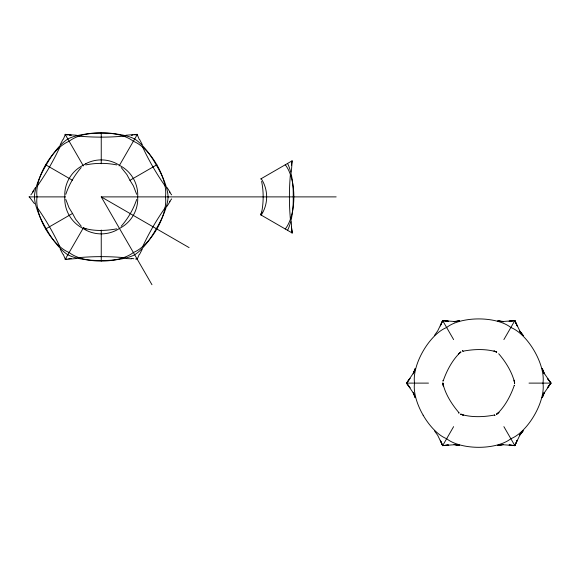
<?xml version="1.0" encoding="UTF-8"?>
<svg xmlns="http://www.w3.org/2000/svg" width="580" height="580" viewBox="0 0 580 580"><rect width="100%" height="100%" fill="white"/><g stroke="black" fill="none" stroke-linecap="round" stroke-linejoin="round"><path stroke-width="0.87" d="M291.312 172.122L292.226 160.762L260.616 179.01M65.823 194.307C69.056 184.491 74.675 175.008 81.2 167.584M136.677 199.469C133.356 209.351 128.1 218.457 121.198 226.273M443.323 380.531C447.021 369.982 452.828 359.288 460.774 351.973M514.177 385.693C510.48 396.241 504.673 406.942 496.726 414.25M261.667 212.244C263.603 202.543 263.733 191.523 261.623 181.409M415.258 368.554L413.25 373.861L415.331 368.554L412.974 373.73L406.595 383.112L412.974 392.5L415.331 397.67L413.25 392.363L415.258 397.67M542.242 397.67L544.25 392.363L542.169 397.67L544.526 392.5L550.906 383.112L544.526 373.73L542.169 368.554L544.25 373.861L542.242 368.554M434.435 335.472L437.733 330.839L442.671 320.624L448.449 321.262L442.627 320.544L440.336 325.945L442.671 320.624L453.988 321.458L459.65 320.914L454.01 321.762L459.614 320.849M523.102 430.817L519.513 435.21L523.066 430.759L519.767 435.384L514.83 445.599L509.051 444.962L514.873 445.686L517.164 440.278L514.83 445.599L503.512 444.773L497.85 445.317L503.491 444.461L497.85 445.317M260.666 214.788L261.834 212.07L260.616 214.767L292.226 233.015L291.501 227.186L292.139 232.964M60.233 144.616L62.828 139.591M139.671 254.185L142.267 249.161M119.125 165.924L137.373 134.313L126.012 135.227M459.614 445.375L454.01 444.461L459.65 445.317L453.988 444.773L442.671 445.599L440.336 440.278L442.627 445.686L453.618 426.641M460.774 414.25C471.076 417.477 483.241 417.158 494.225 415.084M463.275 351.139C474.259 349.073 486.424 348.747 496.726 351.973M503.882 339.59L514.873 320.544L517.164 325.945L514.83 320.624L503.512 321.458L497.85 320.914L503.491 321.762L497.887 320.849M32.422 192.256L35.474 187.499M167.025 206.27L170.078 201.514M406.5 383.112L410.038 378.428L406.595 383.112L410.038 387.795L406.5 383.112L428.489 383.112M551 383.112L547.462 387.795L550.906 383.112L547.462 378.428L551 383.112L529.011 383.112M460.817 352.053L458.476 353.873L460.875 352.147M496.683 414.178L499.025 412.351L496.625 414.076M45.646 228.991A36.931 17.016 60 0 1 37.047 196.888A36.931 17.016 -60 0 1 45.646 164.785A36.931 17.016 -60 0 1 69.15 141.288A36.931 17.016 0 0 1 101.246 132.682A36.931 17.016 0 0 1 133.349 141.288A36.931 17.016 60 0 1 156.846 164.785A36.931 17.016 60 0 1 165.452 196.888A36.931 17.016 -60 0 1 156.846 228.991A36.931 17.016 -60 0 1 133.349 252.488A36.931 17.016 0 0 1 101.246 261.087A36.931 17.016 0 0 1 69.15 252.488A36.931 17.016 60 0 1 45.646 228.991L72.543 213.462L75.675 219.291L81.302 226.273M121.198 167.497L126.824 174.486L129.956 180.315L156.846 164.785M85.775 164.916C95.99 162.85 106.51 162.85 116.725 164.916M116.725 228.861C105.741 230.855 93.692 231.391 83.317 227.947L86.065 229.064L83.375 227.853L65.127 259.456L76.487 258.542M514.873 320.544L509.051 321.262L514.83 320.624L519.767 330.839L523.066 335.472L519.513 331.013L523.102 335.407M442.627 445.686L448.449 444.962L442.671 445.599L437.733 435.384L434.435 430.759M29 196.888L65.496 196.888M151.967 284.729L101.246 196.888L336.168 196.888M442.837 383.112C445.121 393.733 451.552 404.006 458.802 412.503M498.698 353.727C505.985 362.203 512.343 372.577 514.707 383.112M76.487 135.227L65.17 134.4M126.012 258.542L131.66 258.81M70.948 135.038L65.127 134.313L83.375 165.924M496.683 352.053L493.935 350.936L496.625 352.147M460.817 414.178L463.565 415.287L460.875 414.076M45.646 164.785L72.543 180.315M101.246 196.888L189.087 247.602M129.956 180.315L133.436 185.941L136.677 194.307M72.543 213.462L69.064 207.836L65.823 199.469M167.025 187.499L170.078 192.256M261.217 178.662L262.841 181.431A33.263 33.263 0 0 1 261.217 215.107M442.627 320.544L453.618 339.59M503.882 426.641L514.873 445.686M139.671 139.591L142.267 144.616M60.233 249.161L62.828 254.185M514.62 383.112L514.206 380.175L514.503 383.112M442.881 383.112L443.294 386.055L442.997 383.112M291.312 221.647L291.573 227.295M101.246 132.682L101.246 163.741M101.246 230.028L101.246 261.087M285.251 164.785A36.931 17.016 90 0 1 293.857 196.888A36.931 17.016 90 0 1 285.251 228.991M287.535 230.304A38.983 13.275 88.8 0 0 293.226 196.888A38.983 13.275 -88.8 0 0 287.535 163.473M291.986 232.877A252.213 252.213 0 0 1 291.406 228.614M290.399 219.211A252.213 252.213 0 0 1 290.399 174.558M291.406 165.162A252.213 252.213 0 0 1 291.986 160.899M171.644 194.851A252.213 252.213 0 0 1 169.563 192.111M165.51 186.55A252.213 252.213 0 0 1 142.332 146.399M139.2 139.323A252.213 252.213 0 0 1 137.235 134.553A252.213 252.213 0 0 1 134.683 134.908M139.2 254.453A252.213 252.213 0 0 0 137.235 259.216A252.213 252.213 0 0 0 135.531 258.977M142.694 246.594A252.213 252.213 0 0 1 165.51 207.219M169.563 201.659A252.213 252.213 0 0 1 171.644 198.925M132.979 135.133A252.213 252.213 0 0 1 131.268 135.343M125.287 135.988A252.213 252.213 0 0 1 77.212 135.988M71.231 135.343A252.213 252.213 0 0 1 69.52 135.133M67.817 134.908A252.213 252.213 0 0 1 65.264 134.553A252.213 252.213 0 0 1 63.3 139.323M59.805 147.182A252.213 252.213 0 0 1 37.483 185.846M33.966 190.733A252.213 252.213 0 0 1 30.856 194.851M29.276 196.888A252.213 252.213 0 0 1 34.474 203.732M37.483 207.923A252.213 252.213 0 0 1 59.805 246.594M63.3 254.453A252.213 252.213 0 0 1 65.264 259.216A252.213 252.213 0 0 1 66.961 258.977M68.672 258.752A252.213 252.213 0 0 1 71.231 258.433M77.212 257.788A252.213 252.213 0 0 1 125.287 257.788M131.268 258.433A252.213 252.213 0 0 1 133.828 258.752M458.882 413.083L458.867 412.59L458.896 413.083M514.242 385.359L514.634 385.316L514.242 385.381M442.873 380.886L443.258 380.85L442.873 380.886M494.421 415.019L494.986 415.476L494.443 415.012M85.796 163.698L83.027 165.329A33.263 33.263 0 0 0 64.779 193.676L64.808 196.888A33.263 33.263 0 0 0 80.236 226.867L83.027 228.448A33.263 33.263 0 0 0 116.703 230.079L119.473 228.448A33.263 33.263 0 0 0 137.721 200.1L137.692 196.888A33.263 33.263 0 0 0 122.264 166.909L119.473 165.329A33.263 33.263 0 0 0 85.796 163.698M462.971 351.241L462.536 350.748L462.971 351.241M423.153 415.215A36.931 17.016 60 0 0 446.651 438.712A36.931 17.016 0 0 0 478.754 447.318A36.931 17.016 0 0 0 510.849 438.712A36.931 17.016 -60 0 0 534.354 415.215A36.931 17.016 -60 0 0 542.952 383.112A36.931 17.016 60 0 0 534.354 351.009A36.931 17.016 60 0 0 510.849 327.512A36.931 17.016 0 0 0 478.754 318.913A36.931 17.016 0 0 0 446.651 327.512A36.931 17.016 -60 0 0 423.153 351.009A36.931 17.016 -60 0 0 414.548 383.112A36.931 17.016 60 0 0 423.153 415.215M168.084 196.888A38.983 13.275 58.8 0 0 156.303 165.104A38.983 13.275 61.2 0 0 134.669 139.012A38.983 13.275 -1.2 0 0 101.246 133.313A38.983 13.275 1.2 0 0 67.831 139.012A38.983 13.275 -61.2 0 0 46.197 165.104A38.983 13.275 -58.8 0 0 34.416 196.888A38.983 13.275 58.8 0 0 46.197 228.672A38.983 13.275 61.2 0 0 67.831 254.765A38.983 13.275 -1.2 0 0 101.246 260.456A38.983 13.275 1.2 0 0 134.669 254.765A38.983 13.275 -61.2 0 0 156.303 228.672A38.983 13.275 -58.8 0 0 168.084 196.888"/></g></svg>
